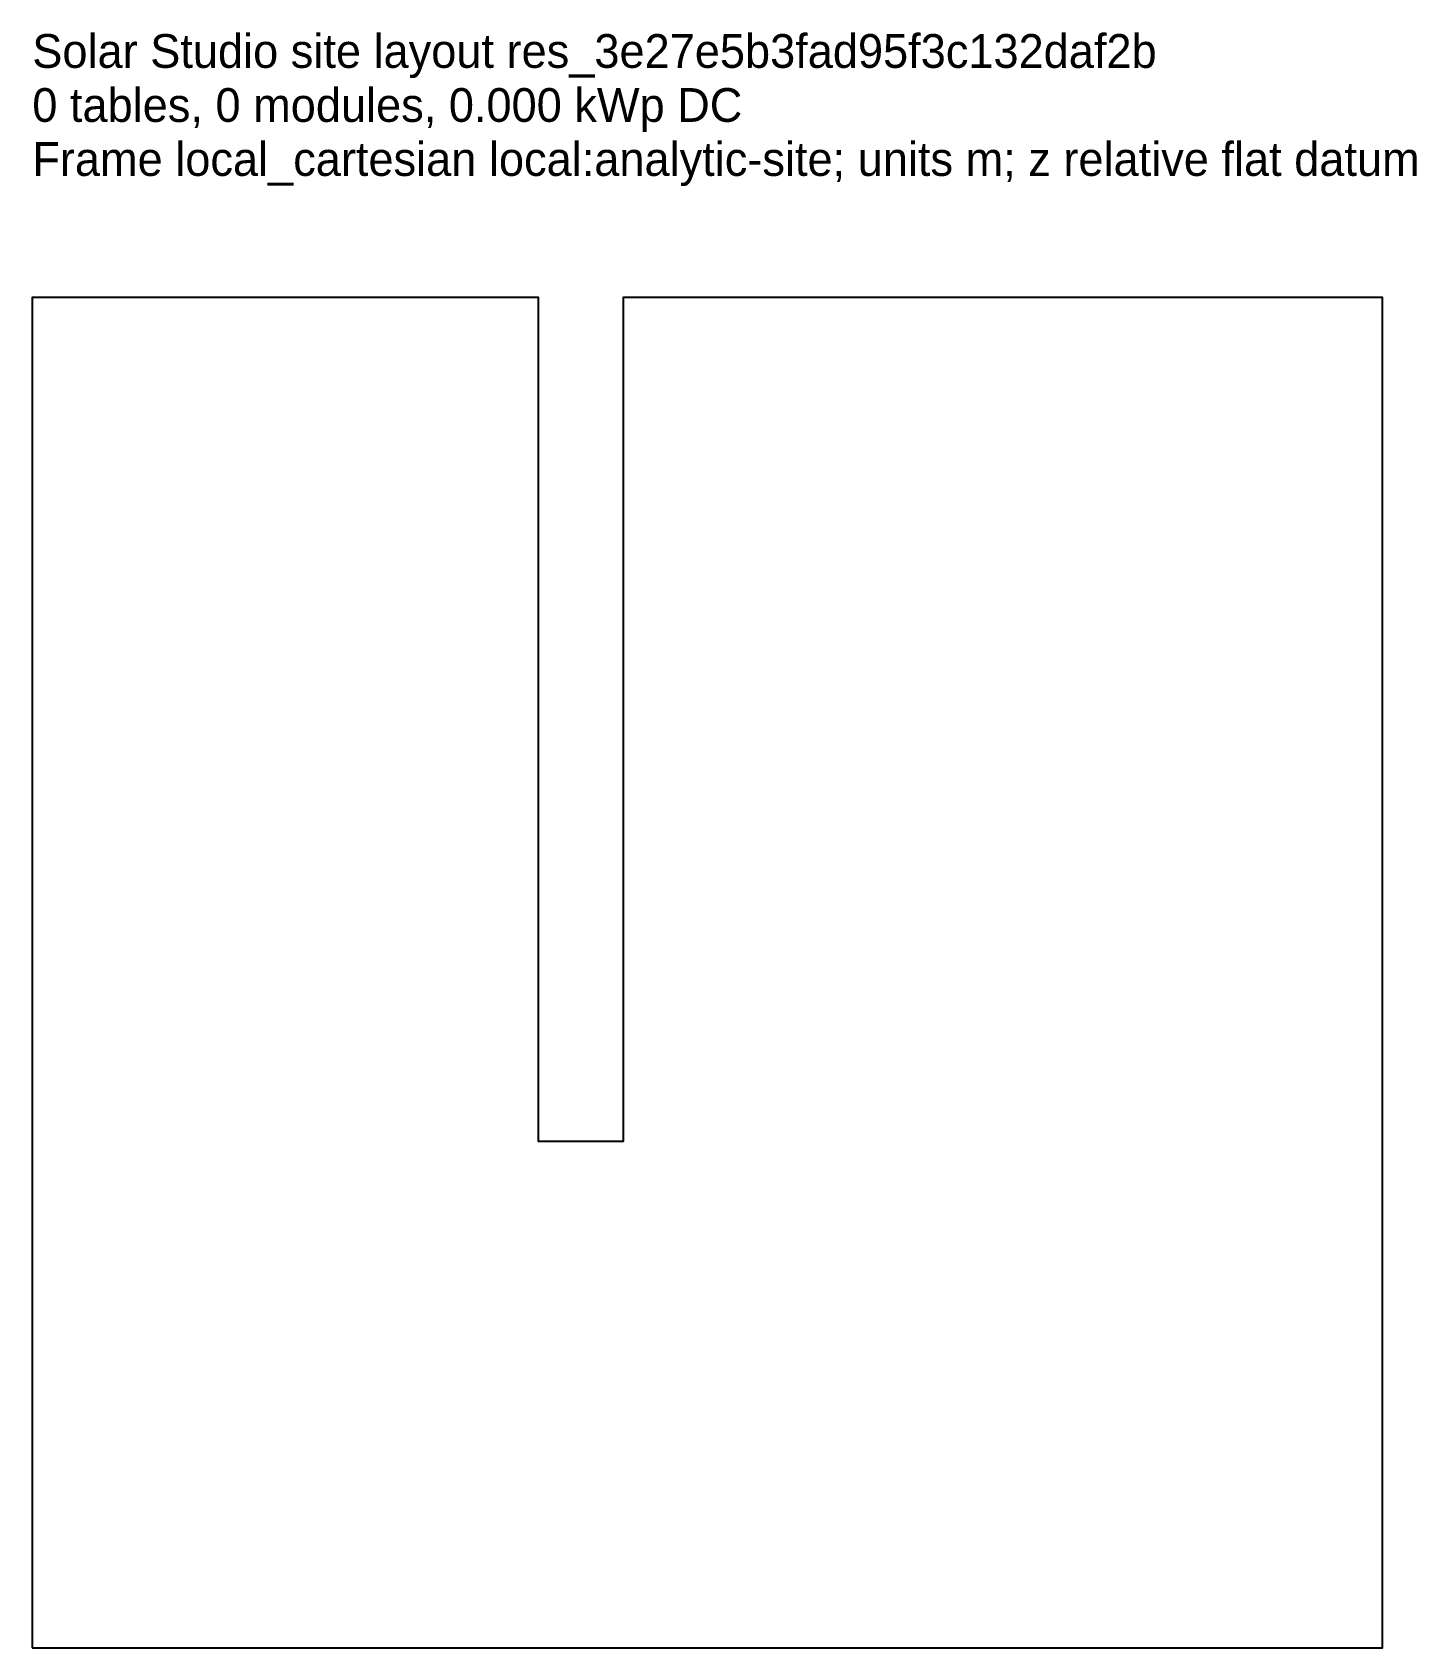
# Model space of a CAD drawing. Header units: metres. Extents: x 0 to 8.2, y 0 to 9.57.
import ezdxf

# ---------------------------------------------------------------- set-up
doc = ezdxf.new("R2010")
doc.units = ezdxf.units.M
for name, color, linetype in [('ADMISSIBLE_REGION', 3, 'Continuous'), ('ANNOTATION', 7, 'Continuous'), ('SITE_BOUNDARY', 7, 'Continuous')]:
    doc.layers.add(name, color=color, linetype=linetype)

msp = doc.modelspace()

# ---------------------------------------------------------------- linework, layer by layer
at = {"layer": 'ADMISSIBLE_REGION'}
msp.add_lwpolyline([(0, 0), (8, 0), (8, 8), (3.5, 8), (3.5, 3), (3, 3), (3, 8), (0, 8)], close=True, dxfattribs=at)
at = {"layer": 'SITE_BOUNDARY'}
msp.add_lwpolyline([(0, 0), (8, 0), (8, 8), (3.5, 8), (3.5, 3), (3, 3), (3, 8), (0, 8)], close=True, dxfattribs=at)

# ---------------------------------------------------------------- texts
at = {"layer": 'ANNOTATION'}
for s, p in [('Solar Studio site layout res_3e27e5b3fad95f3c132daf2b', (0, 9.36)), ('0 tables, 0 modules, 0.000 kWp DC', (0, 9.04)), ('Frame local_cartesian local:analytic-site; units m; z relative flat datum', (0, 8.72))]:
    msp.add_text(s, height=0.2, dxfattribs=at).set_placement(p)

doc.saveas('drawing.dxf')
